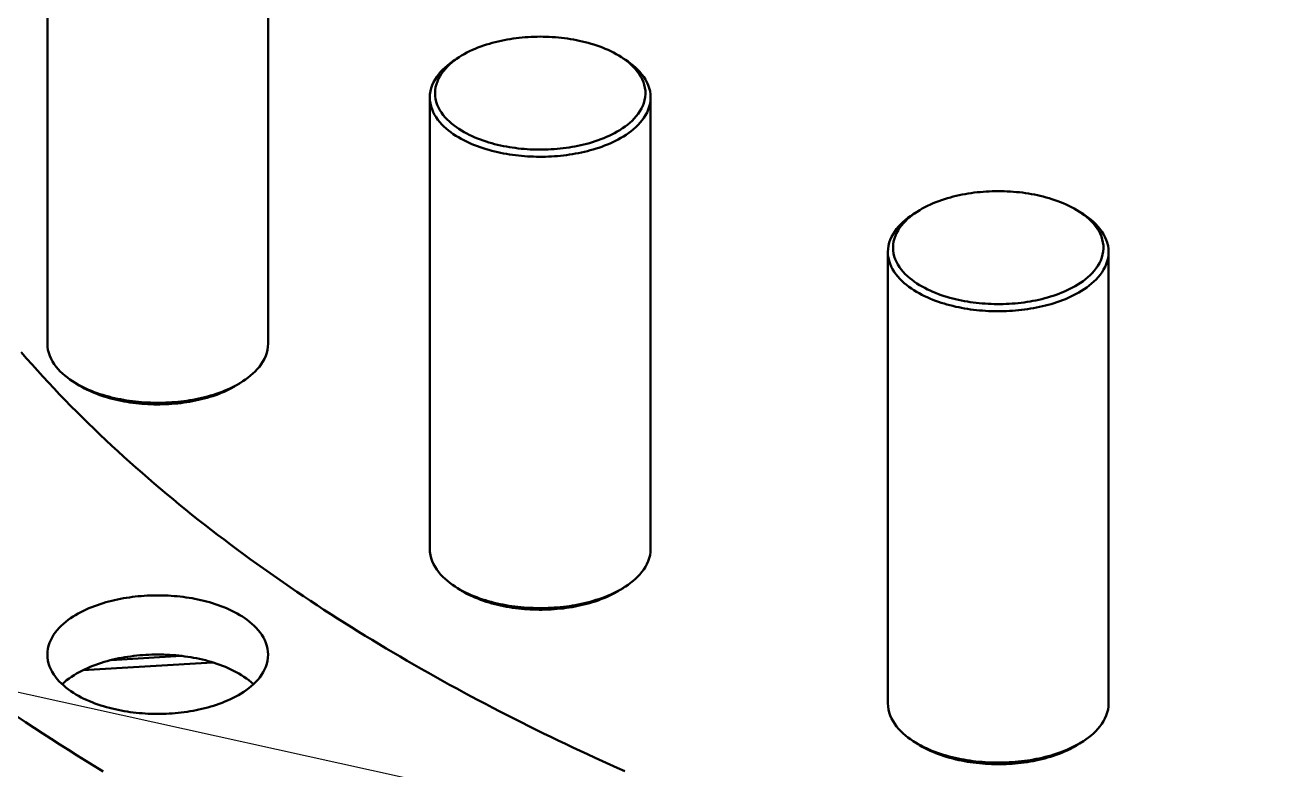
# Model space of a CAD drawing. Header units: millimetres. Extents: x 0 to 841, y 0 to 594.
# Drawn here: x 254 to 304.6, y 341.8 to 371.8 of the extents above; entities that cross this region are included whole.
import ezdxf

# ---------------------------------------------------------------- set-up
doc = ezdxf.new("R2010")
doc.units = ezdxf.units.MM
doc.layers.add('COTA', color=7, linetype='CONTINUOUS', lineweight=25)
doc.layers.add('VIS', color=7, linetype='CONTINUOUS', lineweight=50)

msp = doc.modelspace()

# ---------------------------------------------------------------- linework, layer by layer
at = {"layer": 'COTA'}
msp.add_line((304.571, 333.676), (232.52, 349.587), dxfattribs=at)
at = {"layer": 'VIS'}
for points in [[(254.936, 377.149), (254.936, 358.956)], [(263.834, 377.149), (263.834, 358.956)], [(278.071, 370.498), (277.967, 370.563), (277.862, 370.624), (277.755, 370.682), (277.646, 370.737), (277.535, 370.789), (277.423, 370.838), (277.31, 370.884), (277.196, 370.927), (277.081, 370.968), (276.965, 371.007), (276.849, 371.042), (276.731, 371.076), (276.613, 371.107), (276.495, 371.136), (276.376, 371.163), (276.256, 371.187), (276.136, 371.21), (276.016, 371.23), (275.895, 371.248), (275.774, 371.265), (275.653, 371.279), (275.532, 371.292), (275.41, 371.302), (275.288, 371.311), (275.166, 371.317), (275.045, 371.322), (274.923, 371.325), (274.8, 371.326), (274.678, 371.325), (274.556, 371.322), (274.435, 371.317), (274.313, 371.311), (274.191, 371.302), (274.069, 371.292), (273.948, 371.279), (273.827, 371.265), (273.706, 371.248), (273.585, 371.23), (273.465, 371.21), (273.345, 371.187), (273.225, 371.163), (273.106, 371.136), (272.988, 371.107), (272.87, 371.076), (272.752, 371.042), (272.636, 371.007), (272.52, 370.968), (272.405, 370.927), (272.291, 370.884), (272.178, 370.838), (272.066, 370.789), (271.955, 370.737), (271.846, 370.682), (271.739, 370.624), (271.634, 370.563), (271.53, 370.498)], [(271.53, 370.498), (271.43, 370.43), (271.333, 370.359), (271.238, 370.284), (271.147, 370.204), (271.06, 370.121), (270.977, 370.033), (270.899, 369.94), (270.827, 369.843), (270.762, 369.742), (270.704, 369.635), (270.654, 369.525), (270.615, 369.411), (270.585, 369.294), (270.567, 369.174), (270.561, 369.054), (270.566, 368.933), (270.584, 368.814), (270.612, 368.696), (270.651, 368.582), (270.7, 368.471), (270.757, 368.365), (270.822, 368.263), (270.894, 368.165), (270.971, 368.073), (271.054, 367.984), (271.141, 367.901), (271.231, 367.821), (271.326, 367.745), (271.423, 367.674), (271.523, 367.606), (271.625, 367.541), (271.73, 367.48), (271.836, 367.422), (271.943, 367.368), (272.053, 367.316), (272.163, 367.267), (272.275, 367.221), (272.388, 367.178), (272.502, 367.137), (272.616, 367.099), (272.732, 367.063), (272.848, 367.029), (272.964, 366.998), (273.082, 366.969), (273.2, 366.942), (273.318, 366.917), (273.437, 366.894), (273.556, 366.874), (273.675, 366.855), (273.795, 366.838), (273.915, 366.823), (274.035, 366.811), (274.155, 366.8), (274.276, 366.791), (274.396, 366.784), (274.517, 366.778), (274.638, 366.775), (274.759, 366.773), (274.88, 366.774), (275, 366.776), (275.121, 366.78), (275.242, 366.786), (275.363, 366.793), (275.483, 366.803), (275.603, 366.814), (275.723, 366.828), (275.843, 366.843), (275.963, 366.86), (276.082, 366.88), (276.201, 366.901), (276.32, 366.924), (276.438, 366.95), (276.556, 366.977), (276.673, 367.007), (276.789, 367.039), (276.905, 367.074), (277.02, 367.11), (277.135, 367.149), (277.248, 367.191), (277.361, 367.235), (277.472, 367.282), (277.582, 367.332), (277.691, 367.384), (277.798, 367.44)], [(271.53, 370.498), (271.369, 370.393)], [(271.452, 370.445), (271.438, 370.437), (271.424, 370.428), (271.41, 370.419), (271.396, 370.411), (271.382, 370.402), (271.369, 370.393)], [(277.798, 367.44), (277.906, 367.5), (278.012, 367.563), (278.116, 367.631), (278.217, 367.702), (278.315, 367.776), (278.41, 367.855), (278.501, 367.939), (278.588, 368.026), (278.67, 368.119), (278.746, 368.216), (278.815, 368.318), (278.877, 368.425), (278.931, 368.536), (278.975, 368.651), (279.008, 368.77), (279.03, 368.892), (279.04, 369.015), (279.037, 369.138), (279.022, 369.261), (278.995, 369.381), (278.957, 369.498), (278.909, 369.612), (278.851, 369.721), (278.786, 369.826), (278.713, 369.926), (278.635, 370.021), (278.55, 370.111), (278.462, 370.197), (278.369, 370.279), (278.273, 370.356), (278.173, 370.429), (278.071, 370.498)], [(278.071, 370.498), (278.232, 370.393)], [(278.232, 370.393), (278.219, 370.402), (278.205, 370.411), (278.191, 370.419), (278.177, 370.428), (278.163, 370.437), (278.149, 370.445)], [(271.369, 370.393), (271.263, 370.322), (271.161, 370.247), (271.061, 370.167), (270.966, 370.084), (270.874, 369.996), (270.787, 369.903), (270.705, 369.806), (270.629, 369.704), (270.561, 369.597), (270.5, 369.485), (270.449, 369.369), (270.407, 369.249), (270.376, 369.125), (270.358, 369), (270.352, 368.873)], [(279.249, 368.873), (279.243, 369), (279.225, 369.125), (279.194, 369.249), (279.152, 369.369), (279.101, 369.485), (279.04, 369.597), (278.972, 369.704), (278.896, 369.806), (278.814, 369.903), (278.727, 369.996), (278.635, 370.084), (278.54, 370.167), (278.44, 370.247), (278.338, 370.322), (278.232, 370.393)], [(270.352, 368.873), (270.357, 368.752), (270.374, 368.631), (270.402, 368.513), (270.44, 368.398), (270.488, 368.286), (270.544, 368.178), (270.607, 368.075), (270.677, 367.975), (270.753, 367.881), (270.835, 367.79), (270.92, 367.704), (271.01, 367.622), (271.103, 367.544), (271.199, 367.47), (271.298, 367.4), (271.4, 367.333), (271.503, 367.269), (271.609, 367.209), (271.716, 367.152), (271.824, 367.097), (271.934, 367.046), (272.046, 366.997), (272.158, 366.951), (272.271, 366.908), (272.386, 366.867), (272.501, 366.828), (272.617, 366.792), (272.734, 366.758), (272.851, 366.726), (272.969, 366.696), (273.087, 366.668), (273.206, 366.643), (273.325, 366.619), (273.444, 366.598), (273.564, 366.578), (273.684, 366.561), (273.805, 366.545), (273.926, 366.531), (274.046, 366.519), (274.167, 366.508), (274.289, 366.5), (274.41, 366.493), (274.531, 366.489), (274.653, 366.485), (274.774, 366.484), (274.896, 366.485), (275.017, 366.487), (275.139, 366.491), (275.26, 366.497), (275.381, 366.505), (275.502, 366.514), (275.623, 366.525), (275.744, 366.539), (275.865, 366.554), (275.985, 366.57), (276.105, 366.589), (276.225, 366.61), (276.344, 366.633), (276.463, 366.657), (276.581, 366.684), (276.699, 366.713), (276.817, 366.744), (276.934, 366.777), (277.05, 366.812), (277.166, 366.85), (277.28, 366.89), (277.394, 366.932), (277.507, 366.977), (277.619, 367.025), (277.729, 367.075), (277.839, 367.128), (277.946, 367.184)], [(270.352, 368.873), (270.352, 350.68)], [(277.946, 367.184), (278.055, 367.244), (278.162, 367.308), (278.267, 367.375), (278.369, 367.446), (278.468, 367.521), (278.565, 367.599), (278.657, 367.682), (278.746, 367.769), (278.831, 367.861), (278.909, 367.957), (278.982, 368.058), (279.049, 368.163), (279.107, 368.273), (279.156, 368.387), (279.196, 368.505), (279.226, 368.626), (279.243, 368.749), (279.249, 368.873)], [(279.249, 368.873), (279.249, 350.68)], [(296.53, 364.271), (296.426, 364.336), (296.321, 364.397), (296.214, 364.455), (296.105, 364.51), (295.994, 364.562), (295.882, 364.611), (295.769, 364.657), (295.655, 364.7), (295.54, 364.741), (295.424, 364.779), (295.308, 364.815), (295.19, 364.849), (295.072, 364.88), (294.954, 364.909), (294.835, 364.936), (294.715, 364.96), (294.595, 364.983), (294.475, 365.003), (294.354, 365.021), (294.233, 365.038), (294.112, 365.052), (293.991, 365.064), (293.869, 365.075), (293.747, 365.083), (293.625, 365.09), (293.504, 365.095), (293.382, 365.098), (293.259, 365.098), (293.137, 365.098), (293.015, 365.095), (292.893, 365.09), (292.772, 365.083), (292.65, 365.075), (292.528, 365.064), (292.407, 365.052), (292.286, 365.038), (292.165, 365.021), (292.044, 365.003), (291.924, 364.983), (291.804, 364.96), (291.684, 364.936), (291.565, 364.909), (291.447, 364.88), (291.329, 364.849), (291.211, 364.815), (291.095, 364.779), (290.979, 364.741), (290.864, 364.7), (290.75, 364.657), (290.637, 364.611), (290.525, 364.562), (290.414, 364.51), (290.305, 364.455), (290.198, 364.397), (290.093, 364.336), (289.989, 364.271)], [(289.828, 364.166), (289.722, 364.095), (289.62, 364.019), (289.52, 363.94), (289.425, 363.857), (289.333, 363.769), (289.246, 363.676), (289.164, 363.579), (289.088, 363.477), (289.02, 363.37), (288.959, 363.258), (288.908, 363.142), (288.866, 363.022), (288.835, 362.898), (288.817, 362.773), (288.81, 362.646)], [(289.989, 364.271), (289.889, 364.203), (289.792, 364.132), (289.697, 364.056), (289.606, 363.977), (289.519, 363.893), (289.436, 363.805), (289.358, 363.713), (289.286, 363.616), (289.221, 363.514), (289.163, 363.408), (289.113, 363.298), (289.074, 363.184), (289.044, 363.067), (289.026, 362.947), (289.02, 362.827), (289.025, 362.706), (289.043, 362.586), (289.071, 362.469), (289.11, 362.355), (289.159, 362.244), (289.216, 362.138), (289.281, 362.036), (289.353, 361.938), (289.43, 361.845), (289.513, 361.757), (289.6, 361.673), (289.69, 361.594), (289.785, 361.518), (289.882, 361.446), (289.982, 361.378), (290.084, 361.314), (290.189, 361.253), (290.295, 361.195), (290.402, 361.14), (290.512, 361.089), (290.622, 361.04), (290.734, 360.994), (290.847, 360.951), (290.961, 360.91), (291.075, 360.871), (291.191, 360.835), (291.307, 360.802), (291.423, 360.771), (291.541, 360.741), (291.659, 360.715), (291.777, 360.69), (291.895, 360.667), (292.015, 360.646), (292.134, 360.628), (292.254, 360.611), (292.374, 360.596), (292.494, 360.583), (292.614, 360.573), (292.735, 360.564), (292.855, 360.556), (292.976, 360.551), (293.097, 360.548), (293.218, 360.546), (293.339, 360.546), (293.459, 360.549), (293.58, 360.553), (293.701, 360.558), (293.822, 360.566), (293.942, 360.576), (294.062, 360.587), (294.182, 360.601), (294.302, 360.616), (294.422, 360.633), (294.541, 360.653), (294.66, 360.674), (294.779, 360.697), (294.897, 360.723), (295.015, 360.75), (295.132, 360.78), (295.248, 360.812), (295.364, 360.846), (295.479, 360.883), (295.594, 360.922), (295.707, 360.964), (295.82, 361.008), (295.931, 361.055), (296.041, 361.104), (296.15, 361.157), (296.257, 361.213)], [(289.989, 364.271), (289.828, 364.166)], [(289.911, 364.218), (289.897, 364.21), (289.883, 364.201), (289.869, 364.192), (289.855, 364.183), (289.841, 364.175), (289.828, 364.166)], [(296.257, 361.213), (296.365, 361.273), (296.471, 361.336), (296.575, 361.403), (296.676, 361.474), (296.774, 361.549), (296.869, 361.628), (296.96, 361.711), (297.047, 361.799), (297.129, 361.892), (297.205, 361.989), (297.274, 362.091), (297.336, 362.198), (297.39, 362.309), (297.434, 362.424), (297.467, 362.543), (297.489, 362.664), (297.499, 362.787), (297.496, 362.911), (297.481, 363.033), (297.454, 363.154), (297.416, 363.271), (297.368, 363.385), (297.31, 363.494), (297.245, 363.599), (297.172, 363.699), (297.094, 363.794), (297.009, 363.884), (296.921, 363.97), (296.828, 364.051), (296.732, 364.129), (296.632, 364.202), (296.53, 364.271)], [(296.53, 364.271), (296.691, 364.166)], [(296.691, 364.166), (296.678, 364.175), (296.664, 364.183), (296.65, 364.192), (296.636, 364.201), (296.622, 364.21), (296.608, 364.218)], [(297.708, 362.646), (297.702, 362.773), (297.684, 362.898), (297.653, 363.022), (297.611, 363.142), (297.56, 363.258), (297.499, 363.37), (297.431, 363.477), (297.355, 363.579), (297.273, 363.676), (297.186, 363.769), (297.094, 363.857), (296.999, 363.94), (296.899, 364.019), (296.797, 364.095), (296.691, 364.166)], [(288.81, 362.646), (288.816, 362.524), (288.833, 362.404), (288.861, 362.286), (288.899, 362.171), (288.947, 362.059), (289.003, 361.951), (289.066, 361.847), (289.136, 361.748), (289.212, 361.654), (289.294, 361.563), (289.379, 361.477), (289.469, 361.395), (289.562, 361.317), (289.658, 361.243), (289.757, 361.173), (289.859, 361.106), (289.962, 361.042), (290.068, 360.982), (290.175, 360.924), (290.283, 360.87), (290.393, 360.819), (290.505, 360.77), (290.617, 360.724), (290.73, 360.68), (290.845, 360.639), (290.96, 360.601), (291.076, 360.564), (291.193, 360.53), (291.31, 360.499), (291.428, 360.469), (291.546, 360.441), (291.665, 360.416), (291.784, 360.392), (291.903, 360.371), (292.023, 360.351), (292.143, 360.333), (292.264, 360.318), (292.385, 360.304), (292.505, 360.292), (292.626, 360.281), (292.748, 360.273), (292.869, 360.266), (292.99, 360.261), (293.112, 360.258), (293.233, 360.257), (293.355, 360.258), (293.476, 360.26), (293.598, 360.264), (293.719, 360.27), (293.84, 360.277), (293.961, 360.287), (294.082, 360.298), (294.203, 360.311), (294.324, 360.326), (294.444, 360.343), (294.564, 360.362), (294.684, 360.383), (294.803, 360.405), (294.922, 360.43), (295.04, 360.457), (295.158, 360.485), (295.276, 360.516), (295.393, 360.549), (295.509, 360.585), (295.625, 360.622), (295.739, 360.662), (295.853, 360.705), (295.966, 360.75), (296.078, 360.797), (296.188, 360.848), (296.298, 360.901), (296.405, 360.957)], [(288.81, 362.646), (288.81, 344.453)], [(296.405, 360.957), (296.514, 361.017), (296.621, 361.081), (296.726, 361.148), (296.828, 361.219), (296.927, 361.294), (297.024, 361.372), (297.116, 361.455), (297.205, 361.542), (297.289, 361.634), (297.368, 361.73), (297.441, 361.83), (297.508, 361.936), (297.566, 362.046), (297.615, 362.16), (297.655, 362.277), (297.685, 362.398), (297.702, 362.521), (297.708, 362.646)], [(297.708, 362.646), (297.708, 344.453)], [(254.936, 358.956), (254.943, 358.829), (254.961, 358.704), (254.992, 358.58), (255.033, 358.46), (255.085, 358.344), (255.146, 358.232), (255.214, 358.125), (255.29, 358.023), (255.372, 357.926), (255.459, 357.833), (255.55, 357.745), (255.646, 357.662), (255.746, 357.583), (255.848, 357.507), (255.953, 357.436)], [(262.817, 357.436), (262.922, 357.507), (263.025, 357.583), (263.124, 357.662), (263.22, 357.745), (263.312, 357.833), (263.399, 357.926), (263.481, 358.023), (263.556, 358.125), (263.625, 358.232), (263.686, 358.344), (263.737, 358.46), (263.779, 358.58), (263.809, 358.704), (263.828, 358.829), (263.834, 358.956)], [(253.886, 358.603), (254.101, 358.356), (254.319, 358.111), (254.538, 357.867), (254.759, 357.625), (254.982, 357.384), (255.206, 357.145), (255.432, 356.908), (255.66, 356.671), (255.889, 356.437), (256.12, 356.204), (256.352, 355.972), (256.585, 355.742), (256.821, 355.514), (257.057, 355.287), (257.295, 355.061), (257.535, 354.837), (257.775, 354.615), (258.018, 354.394), (258.261, 354.174), (258.506, 353.956), (258.752, 353.739), (258.999, 353.524), (259.248, 353.31), (259.497, 353.098), (259.748, 352.887), (260.001, 352.677), (260.254, 352.469), (260.508, 352.262), (260.764, 352.057), (261.021, 351.852), (261.278, 351.65), (261.537, 351.448), (261.797, 351.249), (262.058, 351.05), (262.32, 350.853), (262.583, 350.657), (262.847, 350.462), (263.111, 350.269), (263.377, 350.077), (263.644, 349.886), (263.912, 349.697), (264.18, 349.508), (264.45, 349.322), (264.72, 349.136), (264.991, 348.952), (265.263, 348.769), (265.536, 348.587), (265.81, 348.406), (266.084, 348.227), (266.359, 348.049), (266.635, 347.872), (266.912, 347.696), (267.19, 347.522), (267.468, 347.349), (267.747, 347.176), (268.027, 347.006), (268.308, 346.836), (268.589, 346.667), (268.871, 346.5), (269.154, 346.334), (269.437, 346.169), (269.721, 346.005), (270.006, 345.842), (270.291, 345.68), (270.577, 345.52), (270.863, 345.36), (271.15, 345.202), (271.438, 345.045), (271.727, 344.889), (272.016, 344.734), (272.305, 344.58), (272.595, 344.427), (272.886, 344.275), (273.177, 344.125), (273.469, 343.975), (273.761, 343.826), (274.054, 343.679), (274.347, 343.533), (274.641, 343.387), (274.936, 343.243), (275.231, 343.099), (275.526, 342.957), (275.822, 342.816), (276.118, 342.676), (276.415, 342.536), (276.712, 342.398), (277.01, 342.261), (277.308, 342.125), (277.607, 341.989), (277.906, 341.855), (278.206, 341.722)], [(253.886, 358.603), (254.101, 358.356), (254.319, 358.111), (254.538, 357.867), (254.759, 357.625), (254.982, 357.384), (255.206, 357.145), (255.432, 356.908), (255.66, 356.671), (255.889, 356.437), (256.12, 356.204), (256.352, 355.972), (256.585, 355.742), (256.821, 355.514), (257.057, 355.287), (257.295, 355.061), (257.535, 354.837), (257.775, 354.615), (258.018, 354.394), (258.261, 354.174), (258.506, 353.956), (258.752, 353.739), (258.999, 353.524), (259.248, 353.31), (259.497, 353.098), (259.748, 352.887), (260.001, 352.677), (260.254, 352.469), (260.508, 352.262), (260.764, 352.057), (261.021, 351.852), (261.278, 351.65), (261.537, 351.448), (261.797, 351.249), (262.058, 351.05), (262.32, 350.853), (262.583, 350.657), (262.847, 350.462), (263.111, 350.269), (263.377, 350.077), (263.644, 349.886), (263.912, 349.697), (264.18, 349.508), (264.45, 349.322), (264.72, 349.136), (264.991, 348.952), (265.263, 348.769), (265.536, 348.587), (265.81, 348.406), (266.084, 348.227), (266.359, 348.049), (266.635, 347.872), (266.912, 347.696), (267.19, 347.522), (267.468, 347.349), (267.747, 347.176), (268.027, 347.006), (268.308, 346.836), (268.589, 346.667), (268.871, 346.5), (269.154, 346.334), (269.437, 346.169), (269.721, 346.005), (270.006, 345.842), (270.291, 345.68), (270.577, 345.52), (270.863, 345.36), (271.15, 345.202), (271.438, 345.045), (271.727, 344.889), (272.016, 344.734), (272.305, 344.58), (272.595, 344.427), (272.886, 344.275), (273.177, 344.125), (273.469, 343.975), (273.761, 343.826), (274.054, 343.679), (274.347, 343.533), (274.641, 343.387), (274.936, 343.243), (275.231, 343.099), (275.526, 342.957), (275.822, 342.816), (276.118, 342.676), (276.415, 342.536), (276.712, 342.398), (277.01, 342.261), (277.308, 342.125), (277.607, 341.989), (277.906, 341.855), (278.206, 341.722)], [(255.953, 357.436), (256.057, 357.371), (256.162, 357.31), (256.27, 357.251), (256.378, 357.196), (256.489, 357.143), (256.6, 357.094), (256.713, 357.047), (256.827, 357.002), (256.941, 356.96), (257.057, 356.921), (257.173, 356.884), (257.291, 356.849), (257.408, 356.816), (257.527, 356.786), (257.645, 356.758), (257.765, 356.732), (257.884, 356.708), (258.005, 356.686), (258.125, 356.665), (258.246, 356.647), (258.367, 356.631), (258.488, 356.617), (258.61, 356.604), (258.731, 356.594), (258.853, 356.585), (258.975, 356.578), (259.097, 356.573), (259.219, 356.569), (259.341, 356.568), (259.463, 356.568), (259.586, 356.57), (259.708, 356.574), (259.83, 356.58), (259.952, 356.587), (260.073, 356.596), (260.195, 356.608), (260.316, 356.621), (260.438, 356.635), (260.559, 356.652), (260.679, 356.671), (260.8, 356.692), (260.92, 356.714), (261.039, 356.739), (261.158, 356.766), (261.277, 356.794), (261.395, 356.825), (261.513, 356.859), (261.63, 356.894), (261.746, 356.932), (261.861, 356.972), (261.976, 357.014), (262.089, 357.059), (262.202, 357.107), (262.313, 357.158), (262.423, 357.211), (262.531, 357.267)], [(256.115, 357.331), (255.953, 357.436)], [(256.037, 357.384), (256.05, 357.375), (256.063, 357.366), (256.076, 357.357), (256.089, 357.348), (256.102, 357.34), (256.115, 357.331)], [(256.115, 357.331), (256.217, 357.267), (256.322, 357.206), (256.428, 357.149), (256.535, 357.094), (256.645, 357.043), (256.755, 356.994), (256.867, 356.949), (256.979, 356.905), (257.093, 356.865), (257.208, 356.827), (257.323, 356.791), (257.439, 356.757), (257.555, 356.726), (257.673, 356.697), (257.79, 356.671), (257.909, 356.646), (258.027, 356.623), (258.146, 356.603), (258.265, 356.584), (258.385, 356.568), (258.505, 356.553), (258.625, 356.54), (258.745, 356.53), (258.865, 356.521), (258.986, 356.514), (259.106, 356.508), (259.227, 356.505), (259.348, 356.504), (259.468, 356.504), (259.589, 356.506), (259.71, 356.51), (259.83, 356.516), (259.951, 356.524), (260.071, 356.533), (260.191, 356.545), (260.311, 356.558), (260.431, 356.574), (260.55, 356.591), (260.669, 356.61), (260.788, 356.632), (260.907, 356.655), (261.025, 356.68), (261.142, 356.708), (261.259, 356.738), (261.375, 356.77), (261.491, 356.804), (261.606, 356.841), (261.72, 356.88), (261.834, 356.921), (261.946, 356.966), (262.057, 357.012), (262.167, 357.062), (262.276, 357.115), (262.383, 357.17)], [(262.383, 357.17), (262.429, 357.195), (262.475, 357.221), (262.521, 357.248), (262.566, 357.275), (262.611, 357.303), (262.656, 357.331)], [(262.531, 357.267), (262.58, 357.294), (262.628, 357.321), (262.676, 357.349), (262.723, 357.377), (262.77, 357.406), (262.817, 357.436)], [(262.656, 357.331), (262.817, 357.436)], [(262.656, 357.331), (262.669, 357.34), (262.682, 357.348), (262.695, 357.357), (262.708, 357.366), (262.721, 357.375), (262.734, 357.384)], [(270.352, 350.68), (270.358, 350.553), (270.376, 350.427), (270.407, 350.304), (270.449, 350.184), (270.5, 350.068), (270.561, 349.956), (270.629, 349.849), (270.705, 349.747), (270.787, 349.649), (270.874, 349.557), (270.966, 349.469), (271.061, 349.385), (271.161, 349.306), (271.263, 349.231), (271.369, 349.16)], [(278.232, 349.16), (278.338, 349.231), (278.44, 349.306), (278.54, 349.385), (278.635, 349.469), (278.727, 349.557), (278.814, 349.649), (278.896, 349.747), (278.972, 349.849), (279.04, 349.956), (279.101, 350.068), (279.152, 350.184), (279.194, 350.304), (279.225, 350.427), (279.243, 350.553), (279.249, 350.68)], [(254.936, 346.416), (254.942, 346.536), (254.959, 346.656), (254.986, 346.773), (255.024, 346.888), (255.071, 346.999), (255.126, 347.106), (255.189, 347.209), (255.258, 347.308), (255.334, 347.402), (255.414, 347.493), (255.499, 347.578), (255.588, 347.66), (255.68, 347.738), (255.775, 347.812), (255.874, 347.882), (255.974, 347.949), (256.077, 348.013), (256.181, 348.073), (256.288, 348.13), (256.395, 348.184), (256.505, 348.236), (256.615, 348.285), (256.727, 348.331), (256.839, 348.374), (256.953, 348.416), (257.067, 348.454), (257.182, 348.491), (257.298, 348.525), (257.414, 348.557), (257.531, 348.587), (257.649, 348.615), (257.767, 348.641), (257.885, 348.664), (258.004, 348.686), (258.123, 348.706), (258.242, 348.724), (258.362, 348.74), (258.482, 348.754), (258.602, 348.767), (258.722, 348.778), (258.842, 348.786), (258.963, 348.793), (259.083, 348.799), (259.204, 348.802), (259.325, 348.804), (259.446, 348.804), (259.566, 348.802), (259.687, 348.799), (259.808, 348.793), (259.928, 348.786), (260.048, 348.778), (260.169, 348.767), (260.289, 348.754), (260.409, 348.74), (260.528, 348.724), (260.648, 348.706), (260.767, 348.686), (260.886, 348.664), (261.004, 348.641), (261.122, 348.615), (261.239, 348.587), (261.356, 348.557), (261.473, 348.525), (261.588, 348.491), (261.703, 348.454), (261.818, 348.416), (261.931, 348.374), (262.044, 348.331), (262.155, 348.285), (262.266, 348.236), (262.375, 348.184), (262.483, 348.13), (262.589, 348.073), (262.694, 348.013), (262.796, 347.949), (262.897, 347.882), (262.995, 347.812), (263.09, 347.738), (263.183, 347.66), (263.272, 347.578), (263.356, 347.493), (263.437, 347.402), (263.512, 347.308), (263.581, 347.209), (263.644, 347.106), (263.7, 346.999), (263.746, 346.888), (263.784, 346.773), (263.812, 346.656), (263.829, 346.536), (263.834, 346.416)], [(271.369, 349.16), (271.472, 349.095), (271.578, 349.033), (271.685, 348.975), (271.794, 348.919), (271.904, 348.867), (272.016, 348.817), (272.128, 348.77), (272.242, 348.726), (272.357, 348.684), (272.472, 348.644), (272.589, 348.607), (272.706, 348.573), (272.824, 348.54), (272.942, 348.51), (273.061, 348.482), (273.18, 348.455), (273.3, 348.431), (273.42, 348.409), (273.54, 348.389), (273.661, 348.371), (273.782, 348.355), (273.903, 348.34), (274.025, 348.328), (274.147, 348.317), (274.268, 348.308), (274.39, 348.301), (274.512, 348.296), (274.634, 348.293), (274.757, 348.291), (274.879, 348.292), (275.001, 348.294), (275.123, 348.298), (275.245, 348.303), (275.367, 348.311), (275.489, 348.32), (275.61, 348.331), (275.732, 348.344), (275.853, 348.359), (275.974, 348.376), (276.095, 348.395), (276.215, 348.415), (276.335, 348.438), (276.455, 348.463), (276.574, 348.489), (276.692, 348.518), (276.811, 348.549), (276.928, 348.582), (277.045, 348.618), (277.161, 348.655), (277.277, 348.695), (277.391, 348.738), (277.505, 348.783), (277.617, 348.831), (277.728, 348.881), (277.838, 348.935), (277.946, 348.991)], [(271.53, 349.055), (271.369, 349.16)], [(271.452, 349.107), (271.465, 349.098), (271.478, 349.089), (271.491, 349.081), (271.504, 349.072), (271.517, 349.063), (271.53, 349.055)], [(271.53, 349.055), (271.632, 348.991), (271.737, 348.93), (271.843, 348.872), (271.951, 348.818), (272.06, 348.767), (272.17, 348.718), (272.282, 348.672), (272.395, 348.629), (272.508, 348.588), (272.623, 348.55), (272.738, 348.515), (272.854, 348.481), (272.971, 348.45), (273.088, 348.421), (273.206, 348.394), (273.324, 348.37), (273.442, 348.347), (273.561, 348.326), (273.681, 348.308), (273.8, 348.291), (273.92, 348.277), (274.04, 348.264), (274.16, 348.253), (274.281, 348.244), (274.401, 348.237), (274.522, 348.232), (274.642, 348.229), (274.763, 348.227), (274.884, 348.227), (275.004, 348.23), (275.125, 348.234), (275.246, 348.24), (275.366, 348.247), (275.486, 348.257), (275.606, 348.269), (275.726, 348.282), (275.846, 348.297), (275.966, 348.315), (276.085, 348.334), (276.203, 348.355), (276.322, 348.379), (276.44, 348.404), (276.557, 348.432), (276.674, 348.461), (276.791, 348.493), (276.906, 348.528), (277.021, 348.564), (277.136, 348.603), (277.249, 348.645), (277.361, 348.689), (277.473, 348.736), (277.583, 348.786), (277.691, 348.838), (277.798, 348.894)], [(277.798, 348.894), (277.845, 348.919), (277.891, 348.945), (277.936, 348.971), (277.982, 348.998), (278.026, 349.026), (278.071, 349.055)], [(277.946, 348.991), (277.995, 349.017), (278.043, 349.045), (278.091, 349.072), (278.139, 349.101), (278.186, 349.13), (278.232, 349.16)], [(278.071, 349.055), (278.232, 349.16)], [(278.071, 349.055), (278.084, 349.063), (278.097, 349.072), (278.11, 349.081), (278.123, 349.089), (278.136, 349.098), (278.149, 349.107)], [(262.531, 344.727), (262.423, 344.671), (262.314, 344.618), (262.203, 344.567), (262.092, 344.52), (261.979, 344.475), (261.865, 344.432), (261.75, 344.392), (261.635, 344.355), (261.519, 344.319), (261.402, 344.286), (261.284, 344.255), (261.166, 344.227), (261.048, 344.2), (260.929, 344.175), (260.809, 344.153), (260.69, 344.132), (260.57, 344.113), (260.449, 344.096), (260.329, 344.081), (260.208, 344.068), (260.087, 344.057), (259.966, 344.047), (259.845, 344.04), (259.723, 344.034), (259.602, 344.03), (259.48, 344.027), (259.359, 344.027), (259.238, 344.028), (259.116, 344.031), (258.995, 344.036), (258.873, 344.043), (258.752, 344.051), (258.631, 344.061), (258.51, 344.074), (258.39, 344.088), (258.269, 344.103), (258.149, 344.121), (258.029, 344.141), (257.91, 344.162), (257.79, 344.186), (257.672, 344.211), (257.553, 344.239), (257.436, 344.269), (257.318, 344.3), (257.202, 344.334), (257.086, 344.371), (256.971, 344.409), (256.856, 344.45), (256.743, 344.494), (256.63, 344.54), (256.519, 344.589), (256.409, 344.64), (256.3, 344.694), (256.193, 344.752), (256.088, 344.812), (255.984, 344.876), (255.883, 344.943), (255.784, 345.013), (255.688, 345.087), (255.595, 345.165), (255.505, 345.247), (255.419, 345.333), (255.338, 345.423), (255.262, 345.518), (255.192, 345.617), (255.129, 345.721), (255.073, 345.829), (255.025, 345.941), (254.987, 346.056), (254.959, 346.174), (254.942, 346.294), (254.936, 346.416)], [(255.53, 345.223), (255.621, 345.304), (255.714, 345.381), (255.811, 345.454), (255.911, 345.523), (256.013, 345.589), (256.116, 345.651), (256.222, 345.711), (256.329, 345.767), (256.438, 345.821), (256.548, 345.871), (256.66, 345.919), (256.772, 345.964), (256.886, 346.007), (257, 346.047), (257.115, 346.085), (257.231, 346.121), (257.348, 346.154), (257.465, 346.186), (257.582, 346.215), (257.701, 346.242), (257.819, 346.267), (257.938, 346.29), (258.058, 346.311), (258.177, 346.33), (258.297, 346.347), (258.418, 346.363), (258.538, 346.376), (258.659, 346.388), (258.78, 346.397), (258.901, 346.405), (259.022, 346.412), (259.143, 346.416), (259.264, 346.419), (259.385, 346.42), (259.506, 346.419), (259.628, 346.416), (259.749, 346.412), (259.87, 346.405), (259.991, 346.397), (260.112, 346.388), (260.232, 346.376), (260.353, 346.363), (260.473, 346.347), (260.593, 346.33), (260.713, 346.311), (260.832, 346.29), (260.951, 346.267), (261.07, 346.242), (261.188, 346.215), (261.306, 346.186), (261.423, 346.154), (261.539, 346.121), (261.655, 346.085), (261.77, 346.047), (261.885, 346.007), (261.998, 345.964), (262.111, 345.919), (262.222, 345.871), (262.332, 345.821), (262.441, 345.767), (262.548, 345.711), (262.654, 345.651), (262.758, 345.589), (262.86, 345.523), (262.959, 345.454), (263.056, 345.381), (263.15, 345.304), (263.24, 345.223)], [(260.323, 346.366), (257.503, 346.195)], [(263.834, 346.416), (263.828, 346.291), (263.81, 346.168), (263.781, 346.047), (263.741, 345.93), (263.692, 345.816), (263.633, 345.706), (263.567, 345.6), (263.494, 345.5), (263.415, 345.404), (263.331, 345.312), (263.242, 345.225), (263.149, 345.142), (263.053, 345.064), (262.954, 344.989), (262.851, 344.918), (262.747, 344.851), (262.64, 344.787), (262.531, 344.727)], [(261.597, 346.104), (256.37, 345.787)], [(288.81, 344.453), (288.817, 344.326), (288.835, 344.2), (288.866, 344.077), (288.908, 343.957), (288.959, 343.84), (289.02, 343.729), (289.088, 343.622), (289.164, 343.52), (289.246, 343.422), (289.333, 343.33), (289.425, 343.242), (289.52, 343.158), (289.62, 343.079), (289.722, 343.004), (289.828, 342.933)], [(296.691, 342.933), (296.797, 343.004), (296.899, 343.079), (296.999, 343.158), (297.094, 343.242), (297.186, 343.33), (297.273, 343.422), (297.355, 343.52), (297.431, 343.622), (297.499, 343.729), (297.56, 343.84), (297.611, 343.957), (297.653, 344.077), (297.684, 344.2), (297.702, 344.326), (297.708, 344.453)], [(253.718, 343.921), (254.06, 343.692), (254.404, 343.465), (254.748, 343.24), (255.094, 343.016), (255.44, 342.794), (255.788, 342.574), (256.136, 342.355), (256.486, 342.138), (256.837, 341.922), (257.188, 341.708)], [(289.828, 342.933), (289.931, 342.868), (290.037, 342.806), (290.144, 342.748), (290.253, 342.692), (290.363, 342.64), (290.475, 342.59), (290.587, 342.543), (290.701, 342.499), (290.816, 342.457), (290.931, 342.417), (291.048, 342.38), (291.165, 342.345), (291.283, 342.313), (291.401, 342.283), (291.52, 342.254), (291.639, 342.228), (291.759, 342.204), (291.879, 342.182), (291.999, 342.162), (292.12, 342.144), (292.241, 342.127), (292.362, 342.113), (292.484, 342.101), (292.606, 342.09), (292.727, 342.081), (292.849, 342.074), (292.971, 342.069), (293.093, 342.066), (293.216, 342.064), (293.338, 342.064), (293.46, 342.066), (293.582, 342.07), (293.704, 342.076), (293.826, 342.084), (293.948, 342.093), (294.069, 342.104), (294.191, 342.117), (294.312, 342.132), (294.433, 342.149), (294.554, 342.167), (294.674, 342.188), (294.794, 342.211), (294.914, 342.235), (295.033, 342.262), (295.151, 342.291), (295.27, 342.322), (295.387, 342.355), (295.504, 342.39), (295.62, 342.428), (295.736, 342.468), (295.85, 342.511), (295.963, 342.556), (296.076, 342.604), (296.187, 342.654), (296.297, 342.707), (296.405, 342.764)], [(289.989, 342.828), (289.828, 342.933)], [(289.911, 342.88), (289.924, 342.871), (289.937, 342.862), (289.95, 342.854), (289.963, 342.845), (289.976, 342.836), (289.989, 342.828)], [(289.989, 342.828), (290.091, 342.763), (290.196, 342.703), (290.302, 342.645), (290.41, 342.591), (290.519, 342.539), (290.629, 342.491), (290.741, 342.445), (290.854, 342.402), (290.967, 342.361), (291.082, 342.323), (291.197, 342.287), (291.313, 342.254), (291.43, 342.223), (291.547, 342.194), (291.665, 342.167), (291.783, 342.142), (291.901, 342.12), (292.02, 342.099), (292.14, 342.081), (292.259, 342.064), (292.379, 342.049), (292.499, 342.037), (292.619, 342.026), (292.74, 342.017), (292.86, 342.01), (292.981, 342.005), (293.101, 342.001), (293.222, 342), (293.343, 342), (293.463, 342.002), (293.584, 342.007), (293.704, 342.012), (293.825, 342.02), (293.945, 342.03), (294.065, 342.041), (294.185, 342.055), (294.305, 342.07), (294.425, 342.087), (294.544, 342.107), (294.662, 342.128), (294.781, 342.151), (294.899, 342.177), (295.016, 342.204), (295.133, 342.234), (295.25, 342.266), (295.365, 342.301), (295.48, 342.337), (295.595, 342.376), (295.708, 342.418), (295.82, 342.462), (295.932, 342.509), (296.042, 342.558), (296.15, 342.611), (296.257, 342.667)], [(296.257, 342.667), (296.304, 342.692), (296.35, 342.718), (296.395, 342.744), (296.441, 342.771), (296.485, 342.799), (296.53, 342.828)], [(296.405, 342.764), (296.454, 342.79), (296.502, 342.817), (296.55, 342.845), (296.598, 342.874), (296.645, 342.903), (296.691, 342.933)], [(296.53, 342.828), (296.691, 342.933)], [(296.53, 342.828), (296.543, 342.836), (296.556, 342.845), (296.569, 342.854), (296.582, 342.862), (296.595, 342.871), (296.608, 342.88)]]:
    msp.add_lwpolyline(points, dxfattribs=at)

doc.saveas('drawing.dxf')
